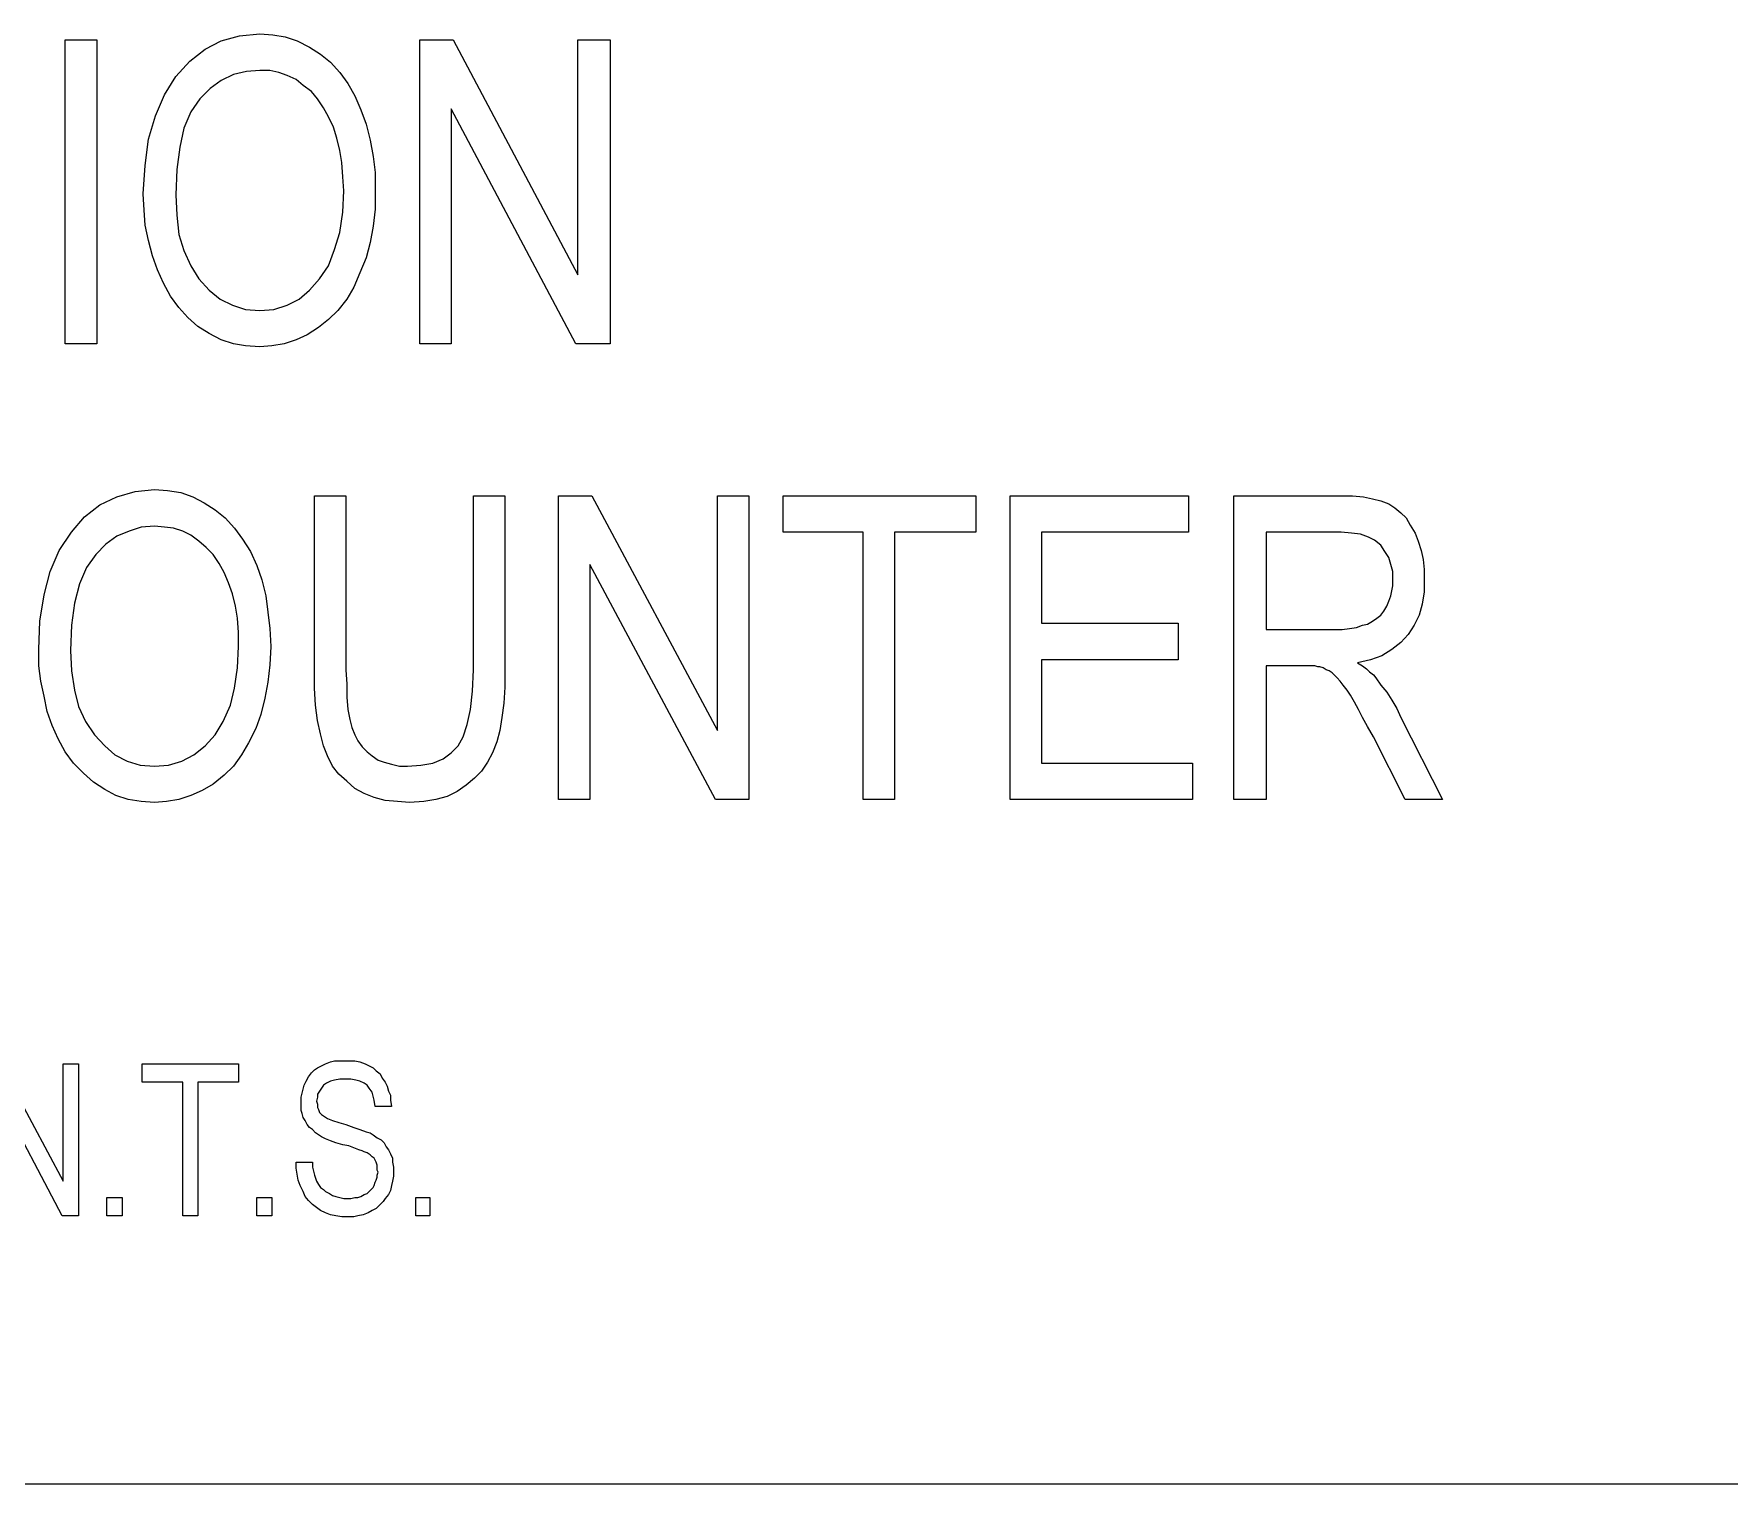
# Model space of a CAD drawing. Header units: metres. Extents: x 12 to 599, y -779 to -12.
# Drawn here: x 315.1 to 415.6, y -778.6 to -692.7 of the extents above; entities that cross this region are included whole.
import ezdxf

# ---------------------------------------------------------------- set-up
doc = ezdxf.new("R2010")
doc.units = ezdxf.units.M

msp = doc.modelspace()

# ---------------------------------------------------------------- linework, layer by layer
for p, q in [((326.22, -693.12), (327.3, -692.82)), ((327.3, -692.82), (328.5, -692.7)), ((328.5, -692.7), (329.28, -692.76)), ((329.28, -692.76), (330, -692.88)), ((330, -692.88), (330.72, -693.12)), ((316.98, -711.06), (316.98, -693.06)), ((316.98, -693.06), (318.84, -693.06)), ((318.84, -693.06), (318.84, -711.06)), ((324.36, -694.32), (325.26, -693.6)), ((325.26, -693.6), (326.22, -693.12)), ((330.72, -693.12), (331.44, -693.48)), ((331.44, -693.48), (332.1, -693.9)), ((332.1, -693.9), (332.7, -694.38)), ((337.98, -711.06), (337.98, -693.06)), ((337.98, -693.06), (339.96, -693.06)), ((339.96, -693.06), (347.34, -706.98)), ((347.34, -706.98), (347.34, -693.06)), ((347.34, -693.06), (349.26, -693.06)), ((349.26, -693.06), (349.26, -711.06)), ((323.52, -695.22), (324.36, -694.32)), ((327.72, -694.92), (326.94, -695.1)), ((328.5, -694.86), (327.72, -694.92)), ((329.1, -694.86), (328.5, -694.86)), ((329.64, -694.98), (329.1, -694.86)), ((330.12, -695.16), (329.64, -694.98)), ((332.7, -694.38), (333.24, -694.98)), ((333.24, -694.98), (333.72, -695.64)), ((322.86, -696.3), (323.52, -695.22)), ((325.56, -695.94), (324.96, -696.54)), ((326.22, -695.46), (325.56, -695.94)), ((326.94, -695.1), (326.22, -695.46)), ((330.66, -695.4), (330.12, -695.16)), ((331.08, -695.76), (330.66, -695.4)), ((331.56, -696.12), (331.08, -695.76)), ((333.72, -695.64), (334.14, -696.36)), ((322.32, -697.56), (322.86, -696.3)), ((324.96, -696.54), (324.42, -697.32)), ((331.92, -696.54), (331.56, -696.12)), ((332.28, -697.08), (331.92, -696.54)), ((334.14, -696.36), (334.5, -697.2)), ((321.9, -698.94), (322.32, -697.56)), ((324.42, -697.32), (324, -698.28)), ((332.58, -697.62), (332.28, -697.08)), ((332.88, -698.22), (332.58, -697.62)), ((334.5, -697.2), (334.8, -698.04)), ((334.8, -698.04), (335.04, -699)), ((347.22, -711.06), (339.84, -697.14)), ((339.84, -697.14), (339.84, -711.06)), ((321.72, -700.5), (321.9, -698.94)), ((324, -698.28), (323.76, -699.42)), ((333.06, -698.88), (332.88, -698.22)), ((333.24, -699.6), (333.06, -698.88)), ((335.04, -699), (335.22, -699.96)), ((323.76, -699.42), (323.58, -700.74)), ((333.36, -700.32), (333.24, -699.6)), ((335.22, -699.96), (335.34, -700.92)), ((321.6, -702.18), (321.72, -700.5)), ((323.58, -700.74), (323.52, -702.24)), ((333.42, -701.16), (333.36, -700.32)), ((335.34, -700.92), (335.34, -702)), ((333.48, -702), (333.42, -701.16)), ((333.42, -703.26), (333.48, -702)), ((335.34, -702), (335.34, -703.08)), ((321.66, -703.14), (321.6, -702.18)), ((323.52, -702.24), (323.58, -703.44)), ((321.72, -704.04), (321.66, -703.14)), ((321.9, -704.94), (321.72, -704.04)), ((323.58, -703.44), (323.7, -704.58)), ((333.24, -704.46), (333.42, -703.26)), ((335.34, -703.08), (335.22, -704.1)), ((322.14, -705.84), (321.9, -704.94)), ((323.7, -704.58), (324, -705.54)), ((332.94, -705.48), (333.24, -704.46)), ((335.04, -705.06), (334.8, -705.96)), ((335.22, -704.1), (335.04, -705.06)), ((322.44, -706.68), (322.14, -705.84)), ((324, -705.54), (324.42, -706.44)), ((332.58, -706.44), (332.94, -705.48)), ((334.8, -705.96), (334.44, -706.86)), ((322.8, -707.46), (322.44, -706.68)), ((324.42, -706.44), (324.9, -707.22)), ((332.04, -707.22), (332.58, -706.44)), ((334.44, -706.86), (334.08, -707.7)), ((323.22, -708.24), (322.8, -707.46)), ((324.9, -707.22), (325.5, -707.88)), ((325.5, -707.88), (326.16, -708.42)), ((330.84, -708.42), (331.44, -707.88)), ((331.44, -707.88), (332.04, -707.22)), ((334.08, -707.7), (333.66, -708.42)), ((323.7, -708.9), (323.22, -708.24)), ((324.24, -709.5), (323.7, -708.9)), ((326.16, -708.42), (326.88, -708.78)), ((326.88, -708.78), (327.66, -709.02)), ((327.66, -709.02), (328.5, -709.08)), ((328.5, -709.08), (329.34, -709.02)), ((329.34, -709.02), (330.12, -708.78)), ((330.12, -708.78), (330.84, -708.42)), ((333.12, -709.08), (332.58, -709.62)), ((333.66, -708.42), (333.12, -709.08)), ((324.84, -710.04), (324.24, -709.5)), ((325.5, -710.46), (324.84, -710.04)), ((331.98, -710.1), (331.32, -710.52)), ((332.58, -709.62), (331.98, -710.1)), ((318.84, -711.06), (316.98, -711.06)), ((326.22, -710.82), (325.5, -710.46)), ((326.94, -711.06), (326.22, -710.82)), ((327.66, -711.18), (326.94, -711.06)), ((329.94, -711.06), (329.22, -711.18)), ((330.66, -710.82), (329.94, -711.06)), ((331.32, -710.52), (330.66, -710.82)), ((339.84, -711.06), (337.98, -711.06)), ((349.26, -711.06), (347.22, -711.06)), ((328.5, -711.24), (327.66, -711.18)), ((329.22, -711.18), (328.5, -711.24)), ((319.02, -720.6), (320.04, -720.12)), ((320.04, -720.12), (321.12, -719.82)), ((321.12, -719.82), (322.26, -719.7)), ((322.26, -719.7), (323.04, -719.76)), ((323.04, -719.76), (323.82, -719.88)), ((323.82, -719.88), (324.54, -720.12)), ((324.54, -720.12), (325.2, -720.48)), ((331.74, -730.38), (331.74, -720.06)), ((331.74, -720.06), (333.6, -720.06)), ((333.6, -720.06), (333.6, -730.38)), ((341.16, -720.06), (343.02, -720.06)), ((341.16, -730.38), (341.16, -720.06)), ((343.02, -720.06), (343.02, -730.38)), ((346.2, -738.06), (346.2, -720.06)), ((346.2, -720.06), (348.18, -720.06)), ((348.18, -720.06), (355.62, -733.98)), ((355.62, -733.98), (355.62, -720.06)), ((355.62, -720.06), (357.48, -720.06)), ((357.48, -720.06), (357.48, -738.06)), ((359.52, -722.22), (359.52, -720.06)), ((359.52, -720.06), (370.92, -720.06)), ((370.92, -720.06), (370.92, -722.22)), ((372.96, -738.06), (372.96, -720.06)), ((372.96, -720.06), (383.52, -720.06)), ((383.52, -720.06), (383.52, -722.22)), ((386.22, -738.06), (386.22, -720.06)), ((386.22, -720.06), (392.52, -720.06)), ((392.52, -720.06), (393.24, -720.06)), ((393.24, -720.06), (393.9, -720.12)), ((393.9, -720.12), (394.44, -720.24)), ((318.12, -721.32), (319.02, -720.6)), ((325.2, -720.48), (325.86, -720.9)), ((325.86, -720.9), (326.46, -721.38)), ((394.44, -720.24), (394.92, -720.36)), ((394.92, -720.36), (395.4, -720.54)), ((395.4, -720.54), (395.76, -720.78)), ((395.76, -720.78), (396.12, -721.08)), ((396.12, -721.08), (396.42, -721.38)), ((317.34, -722.22), (318.12, -721.32)), ((320.76, -722.16), (320.04, -722.46)), ((321.48, -721.92), (320.76, -722.16)), ((322.26, -721.86), (321.48, -721.92)), ((322.86, -721.92), (322.26, -721.86)), ((323.4, -721.98), (322.86, -721.92)), ((323.94, -722.16), (323.4, -721.98)), ((324.42, -722.4), (323.94, -722.16)), ((326.46, -721.38), (327, -721.98)), ((327, -721.98), (327.48, -722.64)), ((396.42, -721.38), (396.66, -721.8)), ((396.66, -721.8), (396.96, -722.28)), ((316.62, -723.3), (317.34, -722.22)), ((319.38, -722.94), (318.78, -723.54)), ((320.04, -722.46), (319.38, -722.94)), ((324.9, -722.76), (324.42, -722.4)), ((325.32, -723.12), (324.9, -722.76)), ((325.74, -723.54), (325.32, -723.12)), ((327.48, -722.64), (327.96, -723.36)), ((364.26, -722.22), (359.52, -722.22)), ((364.26, -738.06), (364.26, -722.22)), ((370.92, -722.22), (366.12, -722.22)), ((366.12, -722.22), (366.12, -738.06)), ((383.52, -722.22), (374.82, -722.22)), ((374.82, -722.22), (374.82, -727.62)), ((392.58, -722.22), (388.14, -722.22)), ((388.14, -722.22), (388.14, -727.98)), ((393.18, -722.28), (392.58, -722.22)), ((393.72, -722.34), (393.18, -722.28)), ((394.2, -722.52), (393.72, -722.34)), ((394.56, -722.7), (394.2, -722.52)), ((394.92, -723), (394.56, -722.7)), ((395.16, -723.36), (394.92, -723)), ((396.96, -722.28), (397.14, -722.76)), ((397.14, -722.76), (397.32, -723.3)), ((316.08, -724.56), (316.62, -723.3)), ((318.78, -723.54), (318.24, -724.32)), ((326.1, -724.08), (325.74, -723.54)), ((326.4, -724.62), (326.1, -724.08)), ((327.96, -723.36), (328.32, -724.2)), ((355.5, -738.06), (348.06, -724.14)), ((348.06, -724.14), (348.06, -738.06)), ((395.4, -723.72), (395.16, -723.36)), ((395.52, -724.14), (395.4, -723.72)), ((395.64, -724.56), (395.52, -724.14)), ((397.32, -723.3), (397.44, -723.84)), ((397.44, -723.84), (397.5, -724.44)), ((315.72, -725.94), (316.08, -724.56)), ((318.24, -724.32), (317.82, -725.28)), ((326.64, -725.22), (326.4, -724.62)), ((328.32, -724.2), (328.62, -725.04)), ((328.62, -725.04), (328.86, -726)), ((395.64, -725.04), (395.64, -724.56)), ((395.64, -725.4), (395.64, -725.04)), ((397.5, -724.44), (397.5, -725.04)), ((397.5, -725.04), (397.5, -725.76)), ((315.48, -727.5), (315.72, -725.94)), ((317.82, -725.28), (317.52, -726.42)), ((326.88, -725.88), (326.64, -725.22)), ((327.06, -726.6), (326.88, -725.88)), ((328.86, -726), (328.98, -726.96)), ((395.4, -726.3), (395.52, -726)), ((395.52, -726), (395.58, -725.7)), ((395.58, -725.7), (395.64, -725.4)), ((397.5, -725.76), (397.38, -726.48)), ((317.52, -726.42), (317.34, -727.74)), ((327.18, -727.32), (327.06, -726.6)), ((328.98, -726.96), (329.1, -727.92)), ((394.68, -727.32), (394.92, -727.14)), ((394.92, -727.14), (395.1, -726.9)), ((395.1, -726.9), (395.28, -726.6)), ((395.28, -726.6), (395.4, -726.3)), ((397.2, -727.14), (396.9, -727.74)), ((397.38, -726.48), (397.2, -727.14)), ((315.42, -729.18), (315.48, -727.5)), ((317.34, -727.74), (317.28, -729.24)), ((327.24, -728.16), (327.18, -727.32)), ((327.24, -729), (327.24, -728.16)), ((329.1, -727.92), (329.16, -729)), ((374.82, -727.62), (382.92, -727.62)), ((382.92, -727.62), (382.92, -729.78)), ((388.14, -727.98), (392.16, -727.98)), ((392.16, -727.98), (392.64, -727.98)), ((392.64, -727.98), (393.06, -727.92)), ((393.06, -727.92), (393.48, -727.86)), ((393.48, -727.86), (393.84, -727.74)), ((393.84, -727.74), (394.14, -727.68)), ((394.14, -727.68), (394.44, -727.5)), ((394.44, -727.5), (394.68, -727.32)), ((396.9, -727.74), (396.54, -728.28)), ((315.42, -730.14), (315.42, -729.18)), ((327.18, -730.26), (327.24, -729)), ((329.16, -729), (329.1, -730.08)), ((395.58, -729.18), (394.98, -729.54)), ((396.12, -728.76), (395.58, -729.18)), ((396.54, -728.28), (396.12, -728.76)), ((315.54, -731.04), (315.42, -730.14)), ((317.28, -729.24), (317.34, -730.44)), ((329.1, -730.08), (328.98, -731.1)), ((382.92, -729.78), (374.82, -729.78)), ((374.82, -729.78), (374.82, -735.9)), ((390.3, -730.14), (388.14, -730.14)), ((388.14, -730.14), (388.14, -738.06)), ((390.54, -730.14), (390.3, -730.14)), ((390.78, -730.14), (390.54, -730.14)), ((391.02, -730.14), (390.78, -730.14)), ((391.2, -730.2), (391.02, -730.14)), ((394.32, -729.78), (393.54, -729.96)), ((393.54, -729.96), (393.84, -730.14)), ((393.84, -730.14), (394.08, -730.32)), ((394.98, -729.54), (394.32, -729.78)), ((315.72, -731.94), (315.54, -731.04)), ((317.34, -730.44), (317.52, -731.58)), ((327, -731.46), (327.18, -730.26)), ((328.98, -731.1), (328.8, -732.06)), ((331.74, -731.46), (331.74, -730.38)), ((333.6, -730.38), (333.66, -731.22)), ((341.1, -731.64), (341.16, -730.38)), ((343.02, -730.38), (343.02, -731.4)), ((391.32, -730.2), (391.2, -730.2)), ((391.5, -730.26), (391.32, -730.2)), ((391.68, -730.38), (391.5, -730.26)), ((391.86, -730.44), (391.68, -730.38)), ((392.04, -730.56), (391.86, -730.44)), ((392.16, -730.68), (392.04, -730.56)), ((392.34, -730.86), (392.16, -730.68)), ((392.52, -731.04), (392.34, -730.86)), ((392.7, -731.28), (392.52, -731.04)), ((394.08, -730.32), (394.26, -730.5)), ((394.26, -730.5), (394.5, -730.68)), ((394.5, -730.68), (394.62, -730.86)), ((394.62, -730.86), (394.92, -731.28)), ((315.9, -732.84), (315.72, -731.94)), ((317.52, -731.58), (317.76, -732.54)), ((326.76, -732.48), (327, -731.46)), ((328.8, -732.06), (328.56, -733.02)), ((331.8, -732.48), (331.74, -731.46)), ((333.66, -731.22), (333.66, -732)), ((333.66, -732), (333.72, -732.72)), ((340.98, -732.72), (341.1, -731.64)), ((343.02, -731.4), (342.96, -732.36)), ((392.94, -731.58), (392.7, -731.28)), ((393.12, -731.88), (392.94, -731.58)), ((393.36, -732.3), (393.12, -731.88)), ((394.92, -731.28), (395.28, -731.7)), ((395.28, -731.7), (395.58, -732.18)), ((395.58, -732.18), (395.88, -732.66)), ((316.2, -733.68), (315.9, -732.84)), ((317.76, -732.54), (318.18, -733.44)), ((326.34, -733.44), (326.76, -732.48)), ((328.56, -733.02), (328.26, -733.86)), ((331.92, -733.38), (331.8, -732.48)), ((333.72, -732.72), (333.84, -733.32)), ((340.8, -733.62), (340.98, -732.72)), ((342.84, -733.2), (342.72, -733.98)), ((342.96, -732.36), (342.84, -733.2)), ((393.6, -732.72), (393.36, -732.3)), ((393.84, -733.2), (393.6, -732.72)), ((394.14, -733.74), (393.84, -733.2)), ((395.88, -732.66), (396.12, -733.2)), ((396.12, -733.2), (398.58, -738.06)), ((316.56, -734.46), (316.2, -733.68)), ((318.18, -733.44), (318.72, -734.22)), ((325.86, -734.22), (326.34, -733.44)), ((328.26, -733.86), (327.84, -734.7)), ((332.1, -734.16), (331.92, -733.38)), ((332.28, -734.88), (332.1, -734.16)), ((333.84, -733.32), (333.96, -733.8)), ((333.96, -733.8), (334.14, -734.22)), ((340.56, -734.34), (340.8, -733.62)), ((342.72, -733.98), (342.54, -734.64)), ((394.5, -734.34), (394.14, -733.74)), ((316.98, -735.24), (316.56, -734.46)), ((318.72, -734.22), (319.32, -734.88)), ((319.32, -734.88), (319.92, -735.42)), ((324.6, -735.42), (325.26, -734.88)), ((325.26, -734.88), (325.86, -734.22)), ((327.84, -734.7), (327.42, -735.42)), ((332.52, -735.48), (332.28, -734.88)), ((334.14, -734.22), (334.32, -734.58)), ((334.32, -734.58), (334.56, -734.94)), ((334.56, -734.94), (334.86, -735.24)), ((339.84, -735.3), (340.26, -734.88)), ((340.26, -734.88), (340.56, -734.34)), ((342.54, -734.64), (342.3, -735.3)), ((396.36, -738.06), (394.5, -734.34)), ((317.46, -735.9), (316.98, -735.24)), ((318.06, -736.5), (317.46, -735.9)), ((319.92, -735.42), (320.64, -735.78)), ((320.64, -735.78), (321.42, -736.02)), ((321.42, -736.02), (322.26, -736.08)), ((322.26, -736.08), (323.1, -736.02)), ((323.1, -736.02), (323.88, -735.78)), ((323.88, -735.78), (324.6, -735.42)), ((326.94, -736.08), (326.4, -736.62)), ((327.42, -735.42), (326.94, -736.08)), ((332.82, -736.08), (332.52, -735.48)), ((333.18, -736.56), (332.82, -736.08)), ((334.86, -735.24), (335.16, -735.48)), ((335.16, -735.48), (335.52, -735.72)), ((335.52, -735.72), (335.88, -735.84)), ((335.88, -735.84), (336.3, -735.96)), ((336.3, -735.96), (336.78, -736.08)), ((336.78, -736.08), (337.26, -736.08)), ((337.26, -736.08), (338.04, -736.02)), ((338.04, -736.02), (338.76, -735.9)), ((338.76, -735.9), (339.36, -735.66)), ((339.36, -735.66), (339.84, -735.3)), ((342, -735.84), (341.64, -736.38)), ((342.3, -735.3), (342, -735.84)), ((374.82, -735.9), (383.76, -735.9)), ((383.76, -735.9), (383.76, -738.06)), ((318.66, -737.04), (318.06, -736.5)), ((319.32, -737.46), (318.66, -737.04)), ((325.74, -737.16), (325.08, -737.52)), ((326.4, -736.62), (325.74, -737.16)), ((333.66, -736.98), (333.18, -736.56)), ((334.14, -737.4), (333.66, -736.98)), ((340.74, -737.22), (340.2, -737.58)), ((341.22, -736.8), (340.74, -737.22)), ((341.64, -736.38), (341.22, -736.8)), ((319.98, -737.82), (319.32, -737.46)), ((320.7, -738.06), (319.98, -737.82)), ((321.48, -738.18), (320.7, -738.06)), ((322.26, -738.24), (321.48, -738.18)), ((322.98, -738.18), (322.26, -738.24)), ((323.7, -738.06), (322.98, -738.18)), ((324.42, -737.82), (323.7, -738.06)), ((325.08, -737.52), (324.42, -737.82)), ((334.68, -737.7), (334.14, -737.4)), ((335.28, -737.94), (334.68, -737.7)), ((335.94, -738.12), (335.28, -737.94)), ((336.66, -738.18), (335.94, -738.12)), ((337.38, -738.24), (336.66, -738.18)), ((338.22, -738.18), (337.38, -738.24)), ((338.94, -738.06), (338.22, -738.18)), ((339.6, -737.88), (338.94, -738.06)), ((340.2, -737.58), (339.6, -737.88)), ((348.06, -738.06), (346.2, -738.06)), ((357.48, -738.06), (355.5, -738.06)), ((366.12, -738.06), (364.26, -738.06)), ((383.76, -738.06), (372.96, -738.06)), ((388.14, -738.06), (386.22, -738.06)), ((398.58, -738.06), (396.36, -738.06)), ((313.14, -753.72), (316.86, -760.68)), ((316.86, -760.68), (316.86, -753.72)), ((316.86, -753.72), (317.76, -753.72)), ((317.76, -753.72), (317.76, -762.72)), ((321.54, -754.8), (321.54, -753.72)), ((321.54, -753.72), (327.24, -753.72)), ((327.24, -753.72), (327.24, -754.8)), ((331.38, -754.5), (331.56, -754.26)), ((331.56, -754.26), (331.74, -754.08)), ((331.74, -754.08), (331.92, -753.96)), ((331.92, -753.96), (332.16, -753.84)), ((332.16, -753.84), (332.4, -753.72)), ((332.4, -753.72), (332.7, -753.6)), ((332.7, -753.6), (332.94, -753.54)), ((332.94, -753.54), (333.24, -753.54)), ((333.24, -753.54), (333.54, -753.54)), ((333.54, -753.54), (333.84, -753.54)), ((333.84, -753.54), (334.14, -753.54)), ((334.14, -753.54), (334.44, -753.6)), ((334.44, -753.6), (334.74, -753.72)), ((334.74, -753.72), (334.98, -753.84)), ((334.98, -753.84), (335.22, -753.96)), ((335.22, -753.96), (335.4, -754.14)), ((335.4, -754.14), (335.64, -754.32)), ((323.94, -754.8), (321.54, -754.8)), ((323.94, -762.72), (323.94, -754.8)), ((327.24, -754.8), (324.84, -754.8)), ((324.84, -754.8), (324.84, -762.72)), ((331.02, -755.46), (331.08, -755.22)), ((331.08, -755.22), (331.14, -754.98)), ((331.14, -754.98), (331.26, -754.74)), ((331.26, -754.74), (331.38, -754.5)), ((332.16, -755.16), (332.04, -755.34)), ((332.28, -754.98), (332.16, -755.16)), ((332.46, -754.86), (332.28, -754.98)), ((332.7, -754.74), (332.46, -754.86)), ((332.94, -754.68), (332.7, -754.74)), ((333.24, -754.62), (332.94, -754.68)), ((333.54, -754.62), (333.24, -754.62)), ((333.9, -754.62), (333.54, -754.62)), ((334.2, -754.68), (333.9, -754.62)), ((334.44, -754.74), (334.2, -754.68)), ((334.68, -754.86), (334.44, -754.74)), ((334.86, -754.98), (334.68, -754.86)), ((334.98, -755.16), (334.86, -754.98)), ((335.16, -755.4), (334.98, -755.16)), ((335.64, -754.32), (335.76, -754.56)), ((335.76, -754.56), (335.94, -754.8)), ((335.94, -754.8), (336.06, -755.04)), ((336.06, -755.04), (336.12, -755.34)), ((316.8, -762.72), (313.08, -755.7)), ((330.96, -755.7), (331.02, -755.46)), ((330.96, -756), (330.96, -755.7)), ((330.96, -756.24), (330.96, -756)), ((330.96, -756.48), (330.96, -756.24)), ((331.92, -755.7), (331.86, -755.94)), ((331.86, -755.94), (331.92, -756.12)), ((332.04, -755.34), (331.92, -755.52)), ((331.92, -755.52), (331.92, -755.7)), ((331.92, -756.12), (331.92, -756.3)), ((331.92, -756.3), (331.98, -756.42)), ((335.22, -755.64), (335.16, -755.4)), ((335.28, -755.88), (335.22, -755.64)), ((335.34, -756.24), (335.28, -755.88)), ((336.3, -756.24), (335.34, -756.24)), ((336.12, -755.34), (336.24, -755.58)), ((336.24, -755.58), (336.24, -755.88)), ((336.24, -755.88), (336.3, -756.24)), ((331.02, -756.66), (330.96, -756.48)), ((331.08, -756.9), (331.02, -756.66)), ((331.2, -757.08), (331.08, -756.9)), ((331.32, -757.32), (331.2, -757.08)), ((331.98, -756.42), (332.04, -756.6)), ((332.04, -756.6), (332.16, -756.72)), ((332.16, -756.72), (332.34, -756.84)), ((332.34, -756.84), (332.52, -756.96)), ((332.52, -756.96), (332.82, -757.08)), ((332.82, -757.08), (333.18, -757.2)), ((333.18, -757.2), (333.6, -757.32)), ((331.44, -757.5), (331.32, -757.32)), ((331.62, -757.62), (331.44, -757.5)), ((331.8, -757.8), (331.62, -757.62)), ((331.98, -757.92), (331.8, -757.8)), ((332.16, -758.04), (331.98, -757.92)), ((332.4, -758.16), (332.16, -758.04)), ((332.7, -758.28), (332.4, -758.16)), ((333, -758.4), (332.7, -758.28)), ((333.6, -757.32), (334.08, -757.5)), ((334.08, -757.5), (334.44, -757.62)), ((334.44, -757.62), (334.8, -757.74)), ((334.8, -757.74), (335.04, -757.8)), ((335.04, -757.8), (335.22, -757.92)), ((335.22, -757.92), (335.46, -758.1)), ((335.46, -758.1), (335.7, -758.22)), ((335.7, -758.22), (335.88, -758.4)), ((333.42, -758.52), (333, -758.4)), ((333.78, -758.58), (333.42, -758.52)), ((334.08, -758.7), (333.78, -758.58)), ((334.38, -758.82), (334.08, -758.7)), ((334.56, -758.88), (334.38, -758.82)), ((334.68, -758.94), (334.56, -758.88)), ((334.86, -759), (334.68, -758.94)), ((335.04, -759.12), (334.86, -759)), ((335.16, -759.24), (335.04, -759.12)), ((335.28, -759.3), (335.16, -759.24)), ((335.34, -759.42), (335.28, -759.3)), ((335.88, -758.4), (336, -758.64)), ((336, -758.64), (336.12, -758.82)), ((336.12, -758.82), (336.24, -759.06)), ((336.24, -759.06), (336.36, -759.3)), ((336.36, -759.3), (336.36, -759.54)), ((330.66, -759.54), (331.62, -759.54)), ((330.66, -759.9), (330.66, -759.54)), ((330.72, -760.26), (330.66, -759.9)), ((330.78, -760.62), (330.72, -760.26)), ((331.62, -759.54), (331.62, -759.84)), ((331.62, -759.84), (331.68, -760.08)), ((331.68, -760.08), (331.74, -760.32)), ((331.74, -760.32), (331.8, -760.5)), ((335.4, -759.54), (335.34, -759.42)), ((335.46, -759.72), (335.4, -759.54)), ((335.46, -759.84), (335.46, -759.72)), ((335.46, -760.02), (335.46, -759.84)), ((335.52, -760.14), (335.46, -760.02)), ((335.46, -760.32), (335.52, -760.14)), ((335.46, -760.44), (335.46, -760.32)), ((336.36, -759.54), (336.42, -759.84)), ((336.42, -759.84), (336.42, -760.08)), ((336.42, -760.08), (336.42, -760.38)), ((330.9, -760.92), (330.78, -760.62)), ((331.08, -761.28), (330.9, -760.92)), ((331.2, -761.58), (331.08, -761.28)), ((331.8, -760.5), (331.86, -760.68)), ((331.86, -760.68), (331.98, -760.86)), ((331.98, -760.86), (332.1, -761.04)), ((332.1, -761.04), (332.28, -761.16)), ((332.28, -761.16), (332.4, -761.28)), ((332.4, -761.28), (332.64, -761.4)), ((334.86, -761.4), (334.98, -761.28)), ((334.98, -761.28), (335.1, -761.16)), ((335.1, -761.16), (335.22, -761.04)), ((335.22, -761.04), (335.28, -760.92)), ((335.28, -760.92), (335.34, -760.74)), ((335.34, -760.74), (335.4, -760.62)), ((335.4, -760.62), (335.46, -760.44)), ((336.24, -761.22), (336.12, -761.46)), ((336.3, -760.92), (336.24, -761.22)), ((336.36, -760.68), (336.3, -760.92)), ((336.42, -760.38), (336.36, -760.68)), ((319.44, -762.72), (319.44, -761.64)), ((319.44, -761.64), (320.34, -761.64)), ((320.34, -761.64), (320.34, -762.72)), ((328.32, -762.72), (328.32, -761.64)), ((328.32, -761.64), (329.22, -761.64)), ((329.22, -761.64), (329.22, -762.72)), ((331.38, -761.82), (331.2, -761.58)), ((331.62, -762.06), (331.38, -761.82)), ((331.86, -762.24), (331.62, -762.06)), ((332.1, -762.42), (331.86, -762.24)), ((332.64, -761.4), (332.82, -761.52)), ((332.82, -761.52), (333, -761.58)), ((333, -761.58), (333.24, -761.64)), ((333.24, -761.64), (333.48, -761.7)), ((333.48, -761.7), (333.72, -761.7)), ((333.72, -761.7), (333.9, -761.7)), ((333.9, -761.7), (334.14, -761.64)), ((334.14, -761.64), (334.32, -761.64)), ((334.32, -761.64), (334.5, -761.58)), ((334.5, -761.58), (334.68, -761.46)), ((334.68, -761.46), (334.86, -761.4)), ((335.4, -762.3), (335.16, -762.42)), ((335.58, -762.12), (335.4, -762.3)), ((335.82, -761.88), (335.58, -762.12)), ((335.94, -761.7), (335.82, -761.88)), ((336.12, -761.46), (335.94, -761.7)), ((337.74, -762.72), (337.74, -761.64)), ((337.74, -761.64), (338.58, -761.64)), ((338.58, -761.64), (338.58, -762.72)), ((317.76, -762.72), (316.8, -762.72)), ((320.34, -762.72), (319.44, -762.72)), ((324.84, -762.72), (323.94, -762.72)), ((329.22, -762.72), (328.32, -762.72)), ((332.4, -762.54), (332.1, -762.42)), ((332.7, -762.66), (332.4, -762.54)), ((333, -762.72), (332.7, -762.66)), ((333.36, -762.78), (333, -762.72)), ((333.72, -762.78), (333.36, -762.78)), ((334.08, -762.78), (333.72, -762.78)), ((334.32, -762.72), (334.08, -762.78)), ((334.62, -762.66), (334.32, -762.72)), ((334.92, -762.54), (334.62, -762.66)), ((335.16, -762.42), (334.92, -762.54)), ((338.58, -762.72), (337.74, -762.72)), ((572.1, -778.62), (39.06, -778.62))]:
    msp.add_line(p, q)

doc.saveas('drawing.dxf')
